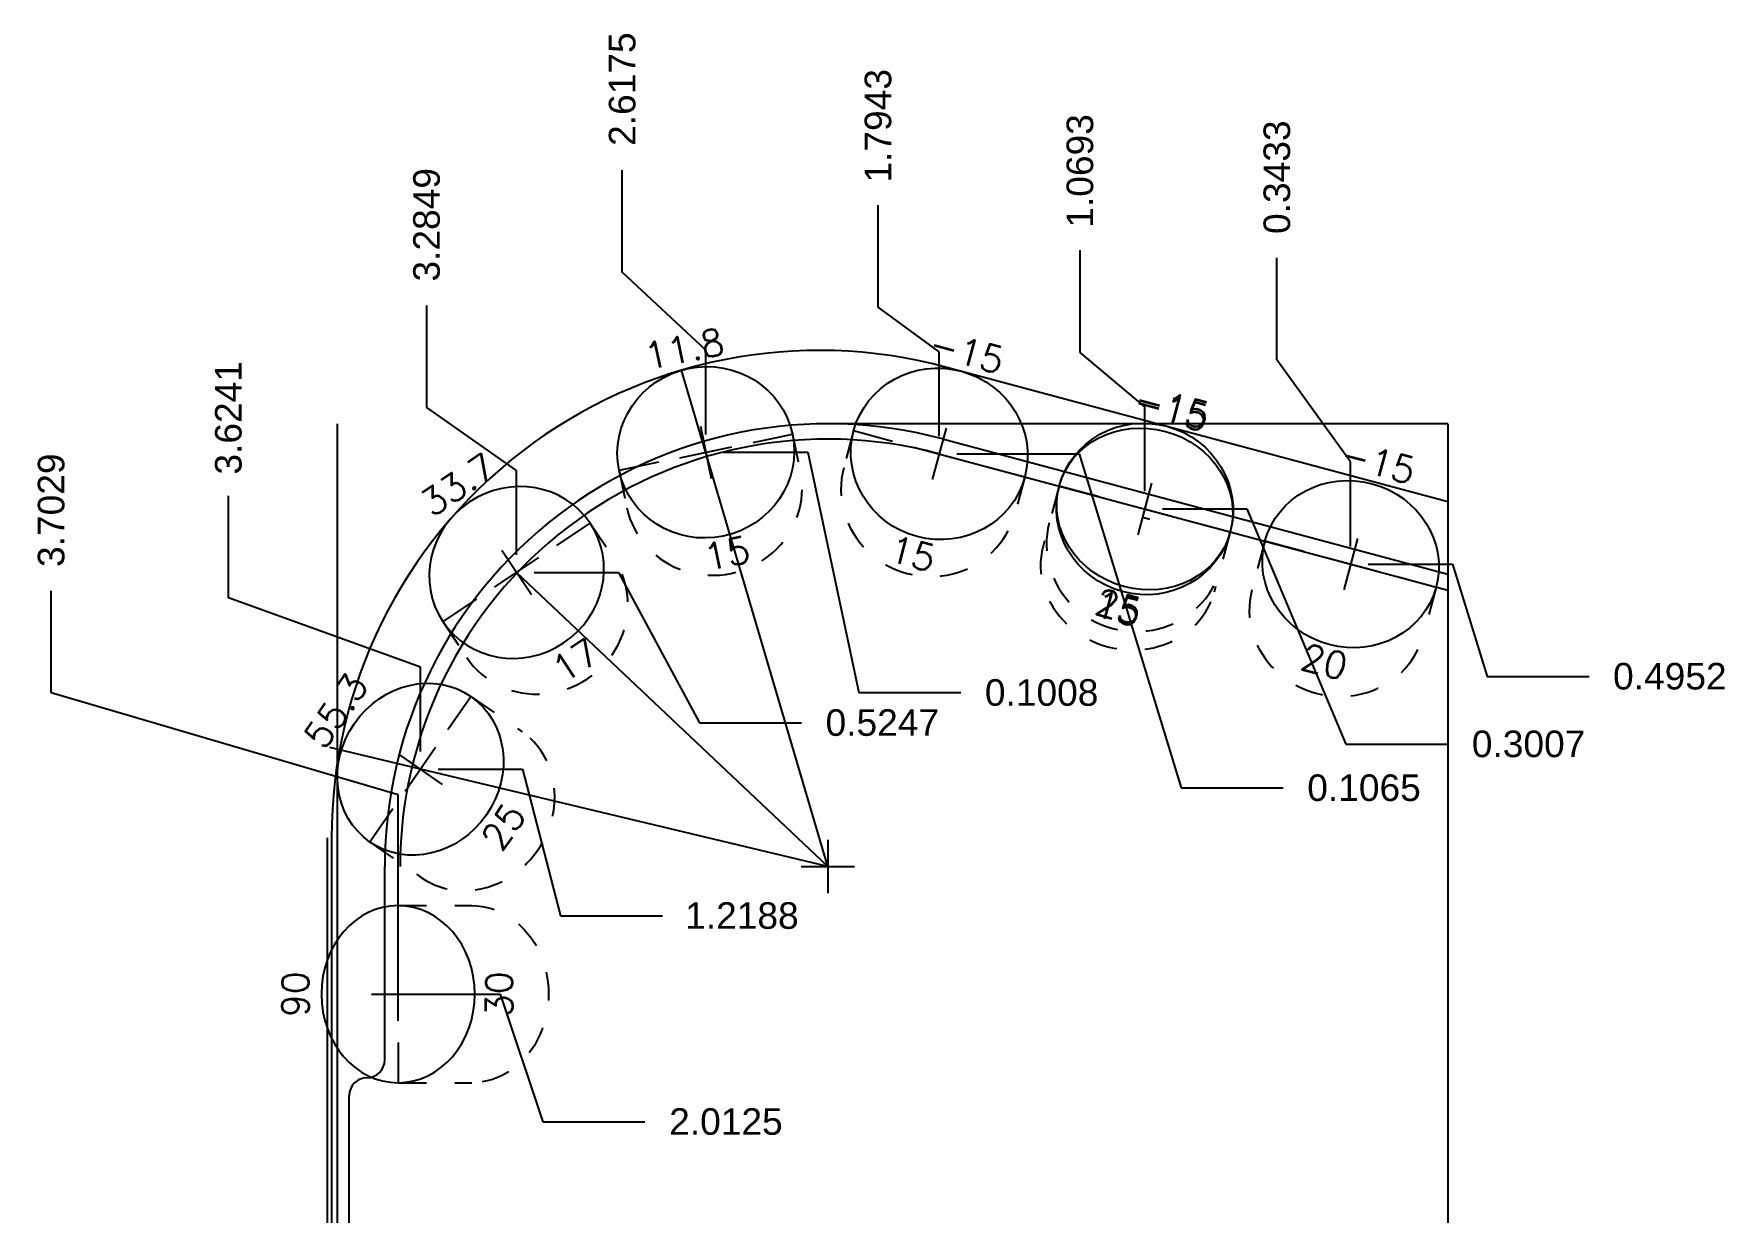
# Model space of a CAD drawing. Header units: inches. Extents: x 104.6 to 170.9, y -36.4 to -12.2.
# Drawn here: x 111.07 to 117.03, y -27.22 to -23.06 of the extents above; entities that cross this region are included whole.
import ezdxf
from ezdxf.enums import TextEntityAlignment as Align

# ---------------------------------------------------------------- set-up
doc = ezdxf.new("R2010")
doc.units = ezdxf.units.IN
doc.header["$MEASUREMENT"] = 0
doc.header["$PDMODE"] = 35
doc.linetypes.add('CENTER2', pattern=[1.125, 0.75, -0.125, 0.125, -0.125])
doc.linetypes.add('HIDDEN2', pattern=[0.1875, 0.125, -0.0625])
doc.layers.get('Defpoints').update_dxf_attribs({"color": 10})
doc.layers.add('Blade_1', color=30, linetype='Continuous', true_color=0xff7f00)
doc.layers.add('Blade_5', color=7, linetype='Continuous', true_color=0x0066cc)
doc.layers.add('CLine', color=5, linetype='CENTER2')
doc.styles.add('RomanS', font='romans')
doc.styles.get("Standard").update_dxf_attribs({"font": 'arial.ttf'})
doc.dimstyles.get("Standard").update_dxf_attribs({"dimtxt": 0.09375, "dimasz": 0.18, "dimexe": 0.18, "dimexo": 0.0625, "dimgap": 0.09, "dimtad": 0, "dimtih": 1, "dimtoh": 1, "dimdec": 4, "dimzin": 0, "dimdsep": 46, "dimtxsty": 'Standard', "dimcen": 0.09, "dimadec": 4, "dimazin": 0, "dimtfac": 1, "dimtdec": 4, "dimtofl": 0, "dimtmove": 0, "dimatfit": 3, "dimfxl": 1, "dimtolj": 1, "dimtzin": 0, "dimarcsym": 0})

# ---------------------------------------------------------------- blocks, each defined once
blk = doc.blocks.new('CMark')
at = {"layer": 'CLine'}
for p, q in [((0, 0.094), (0, -0.094)), ((-0.094, 0), (0.094, 0))]:
    blk.add_line(p, q, dxfattribs=at)
blk = doc.blocks.new('1613@15')
for p, q in [((-0.1705, 0), (-0.3125, 0)), ((0.1707, 0), (0.3125, 0))]:
    blk.add_line(p, q)
at = {"color": 8, "linetype": 'HIDDEN2', "ltscale": 0.5}
blk.add_line((-0.3125, 0), (-0.3125, -0.1346), dxfattribs=at)
at = {"color": 8, "linetype": 'HIDDEN2', "ltscale": 0.5, "flags": 128}
blk.add_lwpolyline([(0.3125, 0), (0.3125, -0.1346)], dxfattribs=at)
blk.add_ellipse((0, 0), major_axis=(-0.3125, 0), ratio=0.965926, start_param=-3.141592653589793, end_param=3.141592653589793)
at = {"color": 8, "linetype": 'HIDDEN2', "ltscale": 0.5}
blk.add_ellipse((0, -0.1346), major_axis=(-0.3125, 0), ratio=0.965926, start_param=0, end_param=3.141593, dxfattribs=at)
blk.add_blockref('CMark', (0, 0))
at = {"style": 'RomanS'}
blk.add_text('15', height=0.094, dxfattribs=at).set_placement((0, -0.3644), align=Align.MIDDLE_CENTER)
blk.add_attdef('ANG', text='', height=0.094, dxfattribs=at).set_placement((0, 0.2975), align=Align.BOTTOM_CENTER)
blk = doc.blocks.new('1613@17')
for p, q in [((-0.1705, 0), (-0.3125, 0)), ((0.1707, 0), (0.3125, 0))]:
    blk.add_line(p, q)
at = {"color": 8, "linetype": 'HIDDEN2', "ltscale": 0.5}
blk.add_line((-0.3125, 0), (-0.3125, -0.152), dxfattribs=at)
at = {"color": 8, "linetype": 'HIDDEN2', "ltscale": 0.5, "flags": 128}
blk.add_lwpolyline([(0.3125, 0), (0.3125, -0.152)], dxfattribs=at)
blk.add_ellipse((0, 0), major_axis=(-0.3125, 0), ratio=0.95632, start_param=3.141593, end_param=9.424778)
at = {"color": 8, "linetype": 'HIDDEN2', "ltscale": 0.5}
blk.add_ellipse((0, -0.152), major_axis=(-0.3125, 0), ratio=0.95632, start_param=0, end_param=3.141593, dxfattribs=at)
blk.add_blockref('CMark', (0, 0))
at = {"style": 'RomanS'}
blk.add_text('17', height=0.094, dxfattribs=at).set_placement((0.0006, -0.3733), align=Align.MIDDLE_CENTER)
blk.add_attdef('ANG', text='', height=0.094, dxfattribs=at).set_placement((0, 0.2975), align=Align.BOTTOM_CENTER)
blk = doc.blocks.new('1613@25')
for p, q in [((-0.1705, 0), (-0.3125, 0)), ((0.1707, 0), (0.3125, 0))]:
    blk.add_line(p, q)
at = {"color": 8, "linetype": 'HIDDEN2', "ltscale": 0.5}
blk.add_line((-0.3125, 0), (-0.3125, -0.2198), dxfattribs=at)
at = {"color": 8, "linetype": 'HIDDEN2', "ltscale": 0.5, "flags": 128}
blk.add_lwpolyline([(0.3125, 0), (0.3125, -0.2198)], dxfattribs=at)
blk.add_ellipse((0, 0), major_axis=(-0.3125, 0), ratio=0.906308, start_param=-3.141592653589793, end_param=3.141592653589793)
at = {"color": 8, "linetype": 'HIDDEN2', "ltscale": 0.5}
blk.add_ellipse((0, -0.2198), major_axis=(-0.3125, 0), ratio=0.906308, start_param=0, end_param=3.141593, dxfattribs=at)
blk.add_blockref('CMark', (0, 0))
at = {"style": 'RomanS'}
blk.add_text('25', height=0.094, dxfattribs=at).set_placement((0, -0.3562), align=Align.MIDDLE_CENTER)
blk.add_attdef('ANG', text='', height=0.094, dxfattribs=at).set_placement((0, 0.2871), align=Align.BOTTOM_CENTER)
blk = doc.blocks.new('1613@20')
for p, q in [((-0.1705, 0), (-0.3125, 0)), ((0.1707, 0), (0.3125, 0))]:
    blk.add_line(p, q)
at = {"color": 8, "linetype": 'HIDDEN2', "ltscale": 0.5}
blk.add_line((-0.3125, 0), (-0.3125, -0.1779), dxfattribs=at)
at = {"color": 8, "linetype": 'HIDDEN2', "ltscale": 0.5, "flags": 128}
blk.add_lwpolyline([(0.3125, 0), (0.3125, -0.1779)], dxfattribs=at)
blk.add_ellipse((0, 0), major_axis=(-0.3125, 0), ratio=0.939693, start_param=-3.141592653589793, end_param=3.141592653589793)
at = {"color": 8, "linetype": 'HIDDEN2', "ltscale": 0.5}
blk.add_ellipse((0, -0.1779), major_axis=(-0.3125, 0), ratio=0.939693, start_param=0, end_param=3.141593, dxfattribs=at)
blk.add_blockref('CMark', (0, 0))
at = {"style": 'RomanS'}
blk.add_text('20', height=0.094, dxfattribs=at).set_placement((0, -0.3562), align=Align.MIDDLE_CENTER)
blk.add_attdef('ANG', text='', height=0.094, dxfattribs=at).set_placement((0, 0.2975), align=Align.BOTTOM_CENTER)
blk = doc.blocks.new('*D193')
at = {"layer": 'Blade_1', "color": 0, "lineweight": -2, "transparency": 16777216}
for p, q in [((115.4518, -24.2115), (115.4518, -23.8515)), ((115.7113, -24.5715), (115.4518, -24.2115)), ((115.7113, -24.8694), (115.7113, -24.5715))]:
    blk.add_line(p, q, dxfattribs=at)
at = {"layer": 'Defpoints', "color": 0, "transparency": 16777216}
for p in [(115.4518, -23.8515), (116.0546, -24.4367), (115.7113, -24.9319)]:
    blk.add_point(p, dxfattribs=at)
at = {"layer": 'Blade_1', "color": 0, "transparency": 16777216, "insert": (115.4518, -23.5669), "char_height": 0.09375, "attachment_point": 5, "rotation": 90}
blk.add_mtext('\\A1;0.3433', dxfattribs=at)
blk = doc.blocks.new('*D194')
at = {"layer": 'Blade_1', "color": 0, "lineweight": -2, "transparency": 16777216}
for p, q in [((114.7572, -24.1849), (114.7572, -23.8249)), ((114.9853, -24.3774), (114.7572, -24.1849)), ((114.9853, -24.6749), (114.9853, -24.3774))]:
    blk.add_line(p, q, dxfattribs=at)
at = {"layer": 'Defpoints', "color": 0, "transparency": 16777216}
for p in [(114.7572, -23.8249), (116.0546, -24.4367), (114.9853, -24.7374)]:
    blk.add_point(p, dxfattribs=at)
at = {"layer": 'Blade_1', "color": 0, "transparency": 16777216, "insert": (114.7572, -23.5447), "char_height": 0.09375, "attachment_point": 5, "rotation": 90}
blk.add_mtext('\\A1;1.0693', dxfattribs=at)
blk = doc.blocks.new('*D195')
at = {"layer": 'Blade_1', "color": 0, "lineweight": -2, "transparency": 16777216}
for p, q in [((114.045, -24.0258), (114.045, -23.6658)), ((114.2604, -24.1831), (114.045, -24.0258)), ((114.2604, -24.4806), (114.2604, -24.1831))]:
    blk.add_line(p, q, dxfattribs=at)
at = {"layer": 'Defpoints', "color": 0, "transparency": 16777216}
for p in [(114.045, -23.6658), (116.0546, -24.4367), (114.2604, -24.5431)]:
    blk.add_point(p, dxfattribs=at)
at = {"layer": 'Blade_1', "color": 0, "transparency": 16777216, "insert": (114.045, -23.3856), "char_height": 0.09375, "attachment_point": 5, "rotation": 90}
blk.add_mtext('\\A1;1.7943', dxfattribs=at)
blk = doc.blocks.new('*D196')
at = {"layer": 'Blade_1', "color": 0, "lineweight": -2, "transparency": 16777216}
for p, q in [((113.1426, -23.902), (113.1426, -23.542)), ((113.4371, -24.1775), (113.1426, -23.902)), ((113.4371, -24.475), (113.4371, -24.1775))]:
    blk.add_line(p, q, dxfattribs=at)
at = {"layer": 'Defpoints', "color": 0, "transparency": 16777216}
for p in [(113.1426, -23.542), (116.0546, -24.4367), (113.4371, -24.5375)]:
    blk.add_point(p, dxfattribs=at)
at = {"layer": 'Blade_1', "color": 0, "transparency": 16777216, "insert": (113.1426, -23.2562), "char_height": 0.09375, "attachment_point": 5, "rotation": 90}
blk.add_mtext('\\A1;2.6175', dxfattribs=at)
blk = doc.blocks.new('*D197')
at = {"layer": 'Blade_1', "color": 0, "lineweight": -2, "transparency": 16777216}
for p, q in [((112.4526, -24.3795), (112.4526, -24.0195)), ((112.7697, -24.6014), (112.4526, -24.3795)), ((112.7697, -24.8989), (112.7697, -24.6014))]:
    blk.add_line(p, q, dxfattribs=at)
at = {"layer": 'Defpoints', "color": 0, "transparency": 16777216}
for p in [(112.4526, -24.0195), (116.0546, -24.4367), (112.7697, -24.9614)]:
    blk.add_point(p, dxfattribs=at)
at = {"layer": 'Blade_1', "color": 0, "transparency": 16777216, "insert": (112.4526, -23.7348), "char_height": 0.09375, "attachment_point": 5, "rotation": 90}
blk.add_mtext('\\A1;3.2849', dxfattribs=at)
blk = doc.blocks.new('*D198')
at = {"layer": 'Blade_1', "color": 0, "lineweight": -2, "transparency": 16777216}
for p, q in [((111.7536, -25.0514), (111.7536, -24.6914)), ((112.4305, -25.2955), (111.7536, -25.0514)), ((112.4305, -25.593), (112.4305, -25.2955))]:
    blk.add_line(p, q, dxfattribs=at)
at = {"layer": 'Defpoints', "color": 0, "transparency": 16777216}
for p in [(116.0546, -24.4367), (111.7536, -24.6914), (112.4305, -25.6555)]:
    blk.add_point(p, dxfattribs=at)
at = {"layer": 'Blade_1', "color": 0, "transparency": 16777216, "insert": (111.7536, -24.4159), "char_height": 0.09375, "attachment_point": 5, "rotation": 90}
blk.add_mtext('\\A1;3.6241', dxfattribs=at)
blk = doc.blocks.new('*D201')
at = {"layer": 'Blade_1', "color": 0, "lineweight": -2, "transparency": 16777216}
for p, q in [((112.493, -25.6555), (112.7905, -25.6555)), ((112.7905, -25.6555), (112.9242, -26.1725)), ((112.9242, -26.1725), (113.2842, -26.1725))]:
    blk.add_line(p, q, dxfattribs=at)
at = {"layer": 'Defpoints', "color": 0, "transparency": 16777216}
for p in [(116.0546, -24.4367), (112.4305, -25.6555), (113.2842, -26.1725)]:
    blk.add_point(p, dxfattribs=at)
at = {"layer": 'Blade_1', "color": 0, "transparency": 16777216, "insert": (113.5645, -26.1725), "char_height": 0.09375, "attachment_point": 5}
blk.add_mtext('\\A1;1.2188', dxfattribs=at)
blk = doc.blocks.new('*D202')
at = {"layer": 'Blade_1', "color": 0, "lineweight": -2, "transparency": 16777216}
for p, q in [((112.8322, -24.9614), (113.1297, -24.9614)), ((113.1297, -24.9614), (113.4152, -25.4916)), ((113.4152, -25.4916), (113.7752, -25.4916))]:
    blk.add_line(p, q, dxfattribs=at)
at = {"layer": 'Defpoints', "color": 0, "transparency": 16777216}
for p in [(116.0546, -24.4367), (112.7697, -24.9614), (113.7752, -25.4916)]:
    blk.add_point(p, dxfattribs=at)
at = {"layer": 'Blade_1', "color": 0, "transparency": 16777216, "insert": (114.0598, -25.4916), "char_height": 0.09375, "attachment_point": 5}
blk.add_mtext('\\A1;0.5247', dxfattribs=at)
blk = doc.blocks.new('*D203')
at = {"layer": 'Blade_1', "color": 0, "lineweight": -2, "transparency": 16777216}
for p, q in [((113.4996, -24.5375), (113.7971, -24.5375)), ((113.7971, -24.5375), (113.977, -25.3855)), ((113.977, -25.3855), (114.337, -25.3855))]:
    blk.add_line(p, q, dxfattribs=at)
at = {"layer": 'Defpoints', "color": 0, "transparency": 16777216}
for p in [(116.0546, -24.4367), (113.4371, -24.5375), (114.337, -25.3855)]:
    blk.add_point(p, dxfattribs=at)
at = {"layer": 'Blade_1', "color": 0, "transparency": 16777216, "insert": (114.6217, -25.3855), "char_height": 0.09375, "attachment_point": 5}
blk.add_mtext('\\A1;0.1008', dxfattribs=at)
blk = doc.blocks.new('*D204')
at = {"layer": 'Blade_1', "color": 0, "lineweight": -2, "transparency": 16777216}
for p, q in [((114.3229, -24.5431), (114.7539, -24.5431)), ((114.7539, -24.5431), (115.1139, -25.7215)), ((115.1139, -25.7215), (115.4739, -25.7215))]:
    blk.add_line(p, q, dxfattribs=at)
at = {"layer": 'Defpoints', "color": 0, "transparency": 16777216}
for p in [(116.0546, -24.4367), (114.2604, -24.5431), (115.4739, -25.7215)]:
    blk.add_point(p, dxfattribs=at)
at = {"layer": 'Blade_1', "color": 0, "transparency": 16777216, "insert": (115.7588, -25.7215), "char_height": 0.09375, "attachment_point": 5}
blk.add_mtext('\\A1;0.1065', dxfattribs=at)
blk = doc.blocks.new('*D205')
at = {"layer": 'Blade_1', "color": 0, "lineweight": -2, "transparency": 16777216}
for p, q in [((115.0478, -24.7374), (115.3453, -24.7374)), ((115.3453, -24.7374), (115.6946, -25.5668)), ((115.6946, -25.5668), (116.0546, -25.5668))]:
    blk.add_line(p, q, dxfattribs=at)
at = {"layer": 'Defpoints', "color": 0, "transparency": 16777216}
for p in [(116.0546, -24.4367), (114.9853, -24.7374), (116.0546, -25.5668)]:
    blk.add_point(p, dxfattribs=at)
at = {"layer": 'Blade_1', "color": 0, "transparency": 16777216, "insert": (116.3392, -25.5668), "char_height": 0.09375, "attachment_point": 5}
blk.add_mtext('\\A1;0.3007', dxfattribs=at)
blk = doc.blocks.new('*D206')
at = {"layer": 'Blade_1', "color": 0, "lineweight": -2, "transparency": 16777216}
for p, q in [((115.7738, -24.9319), (116.0713, -24.9319)), ((116.0713, -24.9319), (116.1932, -25.3281)), ((116.1932, -25.3281), (116.5532, -25.3281))]:
    blk.add_line(p, q, dxfattribs=at)
at = {"layer": 'Defpoints', "color": 0, "transparency": 16777216}
for p in [(116.0546, -24.4367), (115.7113, -24.9319), (116.5532, -25.3281)]:
    blk.add_point(p, dxfattribs=at)
at = {"layer": 'Blade_1', "color": 0, "transparency": 16777216, "insert": (116.8374, -25.3281), "char_height": 0.09375, "attachment_point": 5}
blk.add_mtext('\\A1;0.4952', dxfattribs=at)
blk = doc.blocks.new('1613@30')
for p, q in [((-0.1705, 0), (-0.3125, 0)), ((0.1707, 0), (0.3125, 0))]:
    blk.add_line(p, q)
at = {"color": 8, "linetype": 'HIDDEN2', "ltscale": 0.5}
blk.add_line((-0.3125, 0), (-0.3125, -0.26), dxfattribs=at)
at = {"color": 8, "linetype": 'HIDDEN2', "ltscale": 0.5, "flags": 128}
blk.add_lwpolyline([(0.3125, 0), (0.3125, -0.26)], dxfattribs=at)
at = {"extrusion": (0, 0, -1)}
blk.add_ellipse((0, 0), major_axis=(-0.3125, 0), ratio=0.866025, start_param=-3.141592653589793, end_param=3.141592653589793, dxfattribs=at)
at = {"color": 8, "linetype": 'HIDDEN2', "ltscale": 0.5, "extrusion": (0, 0, -1)}
blk.add_ellipse((0, -0.26), major_axis=(-0.3125, 0), ratio=0.866025, start_param=3.068877, end_param=6.355901, dxfattribs=at)
blk.add_blockref('CMark', (0, 0))
at = {"style": 'RomanS'}
blk.add_text('30', height=0.094, dxfattribs=at).set_placement((0, -0.3562), align=Align.MIDDLE_CENTER)
blk.add_attdef('ANG', text='', height=0.094, dxfattribs=at).set_placement((0, 0.2871), align=Align.BOTTOM_CENTER)
blk = doc.blocks.new('*D304')
at = {"layer": 'Blade_1', "color": 0, "lineweight": -2, "transparency": 16777216}
for p, q in [((112.4143, -26.4491), (112.7118, -26.4491)), ((112.7118, -26.4491), (112.8624, -26.8992)), ((112.8624, -26.8992), (113.2224, -26.8992))]:
    blk.add_line(p, q, dxfattribs=at)
at = {"layer": 'Defpoints', "color": 0, "transparency": 16777216}
for p in [(116.0546, -24.4367), (112.3518, -26.4491), (113.2224, -26.8992)]:
    blk.add_point(p, dxfattribs=at)
at = {"layer": 'Blade_1', "color": 0, "transparency": 16777216, "insert": (113.5082, -26.8992), "char_height": 0.09375, "attachment_point": 5}
blk.add_mtext('\\A1;2.0125', dxfattribs=at)
blk = doc.blocks.new('*D305')
at = {"layer": 'Blade_1', "color": 0, "lineweight": -2, "transparency": 16777216}
for p, q in [((111.1285, -25.3865), (111.1285, -25.0265)), ((112.3518, -25.7465), (111.1285, -25.3865)), ((112.3518, -26.3866), (112.3518, -25.7465))]:
    blk.add_line(p, q, dxfattribs=at)
at = {"layer": 'Defpoints', "color": 0, "transparency": 16777216}
for p in [(116.0546, -24.4367), (111.1285, -25.0265), (112.3518, -26.4491)]:
    blk.add_point(p, dxfattribs=at)
at = {"layer": 'Blade_1', "color": 0, "transparency": 16777216, "insert": (111.1285, -24.7418), "char_height": 0.09375, "attachment_point": 5, "rotation": 90}
blk.add_mtext('\\A1;3.7029', dxfattribs=at)

msp = doc.modelspace()

# ---------------------------------------------------------------- linework, layer by layer
at = {"color": 5}
for p, q in [((114.28229, -24.23652), (116.05463, -24.71142)), ((112.10113, -25.89792), (112.10113, -32.93668)), ((112.11713, -25.89792), (112.11713, -32.93668))]:
    msp.add_line(p, q, dxfattribs=at)
for p, q in [((112.13713, -24.43668), (112.13713, -32.93668)), ((116.05463, -24.43668), (113.86713, -24.43668)), ((116.05463, -24.43668), (116.05463, -32.93668)), ((114.27153, -24.48992), (116.05463, -24.9677)), ((112.30463, -26.6815), (112.30463, -25.99918)), ((112.17963, -31.744), (112.17963, -26.8065))]:
    msp.add_line(p, q)
at = {"color": 1}
msp.add_line((114.25748, -24.54237), (116.05463, -25.02392), dxfattribs=at)
at = {"color": 5}
msp.add_arc((113.83713, -25.89792), 1.72, 75, 180, dxfattribs=at)
for centre, radius, start, end in [((113.86713, -25.99918), 1.5625, 75, 180), ((112.24213, -26.6815), 0.0625, 270, 0), ((112.24213, -26.8065), 0.0625, 90, 180)]:
    msp.add_arc(centre, radius, start, end)
at = {"color": 1}
msp.add_arc((113.86713, -25.99918), 1.5082, 75, 180, dxfattribs=at)
at = {"layer": 'Blade_1'}
for q in [(113.35193, -24.24777), (112.76975, -24.96137), (112.11072, -25.579)]:
    msp.add_line((113.86713, -25.99918), q, dxfattribs=at)
at = {"layer": 'Blade_5'}
for p, q in [((114.98531, -24.7374), (115.01064, -24.74418)), ((114.97755, -24.76637), (115.00288, -24.77316))]:
    msp.add_line(p, q, dxfattribs=at)

# ---------------------------------------------------------------- block references
msp.add_blockref('CMark', (113.86713, -25.99918))
at = {"layer": 'Blade_1'}
for name, p, rotation, values in [('1613@15', (113.43715, -24.53747), 11.8, {'ANG': '11.8'}), ('1613@15', (114.26037, -24.54315), 345, {'ANG': '-15'}), ('1613@15', (114.98531, -24.7374), 345, {'ANG': '-15'}), ('1613@17', (112.76975, -24.96137), 33.7, {'ANG': '33.7'}), ('1613@20', (115.71132, -24.93193), 345, {'ANG': '-15'}), ('1613@25', (112.43049, -25.6555), 55.29999999999999, {'ANG': '55.3'}), ('1613@30', (112.35176, -26.44914), 90, {'ANG': '90'})]:
    msp.add_blockref(name, p, dxfattribs=dict(at, rotation=rotation)).add_auto_attribs(values)
at = {"layer": 'Blade_5', "rotation": 345}
msp.add_blockref('1613@25', (114.98531, -24.7374), dxfattribs=at).add_auto_attribs({'ANG': '-15'})

# ---------------------------------------------------------------- dimensions: what is measured, and where the dimension line sits
at = {"layer": 'Blade_1'}
for feature_location, offset, dtype, origin, picture, middle in [((113.43715, -24.53747), (-0.29451, 0.99548), 1, (116.05463, -24.43668), '*D196', (113.14263, -23.25624)), ((114.26037, -24.54315), (-0.21533, 0.87737), 1, (116.05463, -24.43668), '*D195', (114.04505, -23.38559)), ((114.98531, -24.7374), (-0.22806, 0.91246), 1, (116.05463, -24.43668), '*D194', (114.75725, -23.54474)), ((115.71132, -24.93193), (-0.25957, 1.08047), 1, (116.05463, -24.43668), '*D193', (115.45175, -23.56686)), ((112.76975, -24.96137), (-0.3172, 0.94192), 1, (116.05463, -24.43668), '*D197', (112.45255, -23.73479)), ((112.43049, -25.6555), (-0.67687, 0.96406), 1, (116.05463, -24.43668), '*D198', (111.75362, -24.41592)), ((112.35176, -26.44914), (-1.22325, 1.42267), 1, (116.05463, -24.43668), '*D305', (111.12851, -24.74181)), ((112.35176, -26.44914), (0.87067, -0.45009), 0, (116.05463, -24.43668), '*D304', (113.50818, -26.89923)), ((112.43049, -25.6555), (0.8537, -0.51696), 0, (116.05463, -24.43668), '*D201', (113.56447, -26.17246)), ((112.76975, -24.96137), (1.00546, -0.53026), 0, (116.05463, -24.43668), '*D202', (114.05981, -25.49163)), ((113.43715, -24.53747), (0.89986, -0.84806), 0, (116.05463, -24.43668), '*D203', (114.6217, -25.38553)), ((114.26037, -24.54315), (1.2135, -1.17837), 0, (116.05463, -24.43668), '*D204', (115.75882, -25.72152)), ((114.98531, -24.7374), (1.06932, -0.82939), 0, (116.05463, -24.43668), '*D205', (116.33922, -25.56679)), ((115.711325, -24.93193), (0.841907, -0.396125), 0, (116.054625, -24.436682), '*D206', (116.837351, -25.328055))]:
    dim = msp.add_ordinate_dim(feature_location=feature_location, offset=offset, dtype=dtype, origin=origin, dimstyle='Standard', dxfattribs=at)
    dim.commit()
    dim.dimension.update_dxf_attribs({"geometry": picture, "text_midpoint": middle})

doc.saveas('drawing.dxf')
